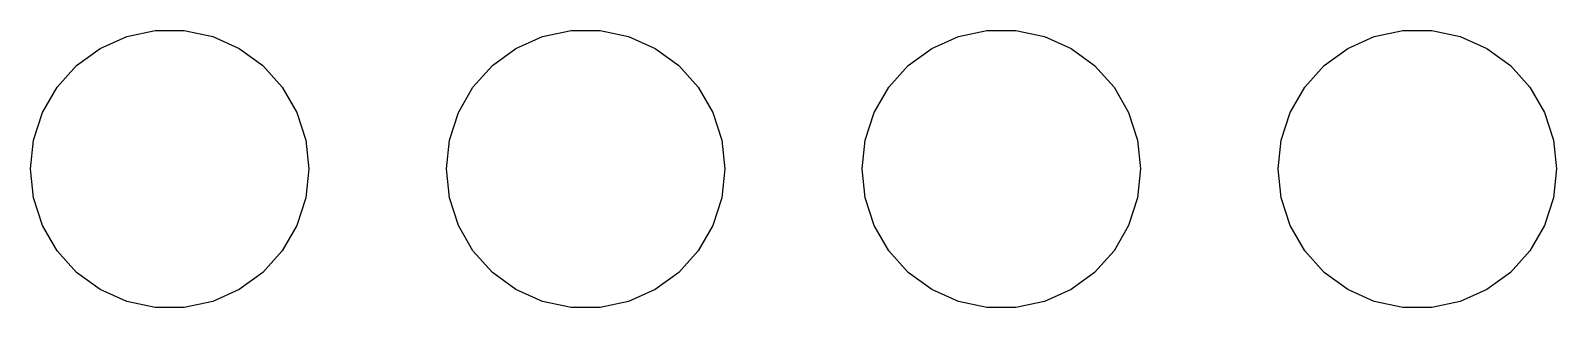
# Model space of a CAD drawing. Extents: x 5.02 to 9.39, y -6.22 to -0.81.
# Drawn here: x 8.3125 to 8.6795, y -2.1941 to -2.1275 of the extents above; entities that cross this region are included whole.
import ezdxf

# ---------------------------------------------------------------- set-up
doc = ezdxf.new("R2010")
doc.units = 0
doc.header["$MEASUREMENT"] = 0
doc.layers.add('BLACK', color=7, linetype='CONTINUOUS')

msp = doc.modelspace()

# ---------------------------------------------------------------- linework, layer by layer
at = {"layer": 'BLACK', "linetype": 'CONTINUOUS'}
for p, q in [((8.33566, -2.12898), (8.3425, -2.12752)), ((8.3425, -2.12752), (8.3495, -2.12752)), ((8.3495, -2.12752), (8.35634, -2.12898)), ((8.43566, -2.12898), (8.4425, -2.12752)), ((8.4425, -2.12752), (8.4495, -2.12752)), ((8.4495, -2.12752), (8.45634, -2.12898)), ((8.53566, -2.12898), (8.5425, -2.12752)), ((8.5425, -2.12752), (8.5495, -2.12752)), ((8.5495, -2.12752), (8.55634, -2.12898)), ((8.63566, -2.12898), (8.6425, -2.12752)), ((8.6425, -2.12752), (8.6495, -2.12752)), ((8.6495, -2.12752), (8.65634, -2.12898)), ((8.32361, -2.13593), (8.32927, -2.13182)), ((8.32927, -2.13182), (8.33566, -2.12898)), ((8.35634, -2.12898), (8.36273, -2.13182)), ((8.36273, -2.13182), (8.36839, -2.13593)), ((8.42361, -2.13593), (8.42927, -2.13182)), ((8.42927, -2.13182), (8.43566, -2.12898)), ((8.45634, -2.12898), (8.46273, -2.13182)), ((8.46273, -2.13182), (8.46839, -2.13593)), ((8.52361, -2.13593), (8.52927, -2.13182)), ((8.52927, -2.13182), (8.53566, -2.12898)), ((8.55634, -2.12898), (8.56273, -2.13182)), ((8.56273, -2.13182), (8.56839, -2.13593)), ((8.62361, -2.13593), (8.62927, -2.13182)), ((8.62927, -2.13182), (8.63566, -2.12898)), ((8.65634, -2.12898), (8.66273, -2.13182)), ((8.66273, -2.13182), (8.66839, -2.13593)), ((8.31893, -2.14113), (8.32361, -2.13593)), ((8.36839, -2.13593), (8.37307, -2.14113)), ((8.41893, -2.14113), (8.42361, -2.13593)), ((8.46839, -2.13593), (8.47307, -2.14113)), ((8.51893, -2.14113), (8.52361, -2.13593)), ((8.56839, -2.13593), (8.57307, -2.14113)), ((8.61893, -2.14113), (8.62361, -2.13593)), ((8.66839, -2.13593), (8.67307, -2.14113)), ((8.31543, -2.14719), (8.31893, -2.14113)), ((8.37307, -2.14113), (8.37657, -2.14719)), ((8.41543, -2.14719), (8.41893, -2.14113)), ((8.47307, -2.14113), (8.47657, -2.14719)), ((8.51543, -2.14719), (8.51893, -2.14113)), ((8.57307, -2.14113), (8.57657, -2.14719)), ((8.61543, -2.14719), (8.61893, -2.14113)), ((8.67307, -2.14113), (8.67657, -2.14719)), ((8.31327, -2.15385), (8.31543, -2.14719)), ((8.37657, -2.14719), (8.37873, -2.15385)), ((8.41327, -2.15385), (8.41543, -2.14719)), ((8.47657, -2.14719), (8.47873, -2.15385)), ((8.51327, -2.15385), (8.51543, -2.14719)), ((8.57657, -2.14719), (8.57873, -2.15385)), ((8.61327, -2.15385), (8.61543, -2.14719)), ((8.67657, -2.14719), (8.67873, -2.15385)), ((8.31254, -2.1608), (8.31327, -2.15385)), ((8.37873, -2.15385), (8.37946, -2.1608)), ((8.41254, -2.1608), (8.41327, -2.15385)), ((8.47873, -2.15385), (8.47946, -2.1608)), ((8.51254, -2.1608), (8.51327, -2.15385)), ((8.57873, -2.15385), (8.57946, -2.1608)), ((8.61254, -2.1608), (8.61327, -2.15385)), ((8.67873, -2.15385), (8.67946, -2.1608)), ((8.31327, -2.16776), (8.31254, -2.1608)), ((8.37946, -2.1608), (8.37873, -2.16776)), ((8.41327, -2.16776), (8.41254, -2.1608)), ((8.47946, -2.1608), (8.47873, -2.16776)), ((8.51327, -2.16776), (8.51254, -2.1608)), ((8.57946, -2.1608), (8.57873, -2.16776)), ((8.61327, -2.16776), (8.61254, -2.1608)), ((8.67946, -2.1608), (8.67873, -2.16776)), ((8.31543, -2.17441), (8.31327, -2.16776)), ((8.37873, -2.16776), (8.37657, -2.17441)), ((8.41543, -2.17441), (8.41327, -2.16776)), ((8.47873, -2.16776), (8.47657, -2.17441)), ((8.51543, -2.17441), (8.51327, -2.16776)), ((8.57873, -2.16776), (8.57657, -2.17441)), ((8.61543, -2.17441), (8.61327, -2.16776)), ((8.67873, -2.16776), (8.67657, -2.17441)), ((8.31893, -2.18047), (8.31543, -2.17441)), ((8.37657, -2.17441), (8.37307, -2.18047)), ((8.41893, -2.18047), (8.41543, -2.17441)), ((8.47657, -2.17441), (8.47307, -2.18047)), ((8.51893, -2.18047), (8.51543, -2.17441)), ((8.57657, -2.17441), (8.57307, -2.18047)), ((8.61893, -2.18047), (8.61543, -2.17441)), ((8.67657, -2.17441), (8.67307, -2.18047)), ((8.32361, -2.18567), (8.31893, -2.18047)), ((8.37307, -2.18047), (8.36839, -2.18567)), ((8.42361, -2.18567), (8.41893, -2.18047)), ((8.47307, -2.18047), (8.46839, -2.18567)), ((8.52361, -2.18567), (8.51893, -2.18047)), ((8.57307, -2.18047), (8.56839, -2.18567)), ((8.62361, -2.18567), (8.61893, -2.18047)), ((8.67307, -2.18047), (8.66839, -2.18567)), ((8.32927, -2.18978), (8.32361, -2.18567)), ((8.36839, -2.18567), (8.36273, -2.18978)), ((8.42927, -2.18978), (8.42361, -2.18567)), ((8.46839, -2.18567), (8.46273, -2.18978)), ((8.52927, -2.18978), (8.52361, -2.18567)), ((8.56839, -2.18567), (8.56273, -2.18978)), ((8.62927, -2.18978), (8.62361, -2.18567)), ((8.66839, -2.18567), (8.66273, -2.18978)), ((8.33566, -2.19263), (8.32927, -2.18978)), ((8.36273, -2.18978), (8.35634, -2.19263)), ((8.43566, -2.19263), (8.42927, -2.18978)), ((8.46273, -2.18978), (8.45634, -2.19263)), ((8.53566, -2.19263), (8.52927, -2.18978)), ((8.56273, -2.18978), (8.55634, -2.19263)), ((8.63566, -2.19263), (8.62927, -2.18978)), ((8.66273, -2.18978), (8.65634, -2.19263)), ((8.3425, -2.19408), (8.33566, -2.19263)), ((8.3495, -2.19408), (8.3425, -2.19408)), ((8.35634, -2.19263), (8.3495, -2.19408)), ((8.4425, -2.19408), (8.43566, -2.19263)), ((8.4495, -2.19408), (8.4425, -2.19408)), ((8.45634, -2.19263), (8.4495, -2.19408)), ((8.5425, -2.19408), (8.53566, -2.19263)), ((8.5495, -2.19408), (8.5425, -2.19408)), ((8.55634, -2.19263), (8.5495, -2.19408)), ((8.6425, -2.19408), (8.63566, -2.19263)), ((8.6495, -2.19408), (8.6425, -2.19408)), ((8.65634, -2.19263), (8.6495, -2.19408))]:
    msp.add_line(p, q, dxfattribs=at)

doc.saveas('drawing.dxf')
